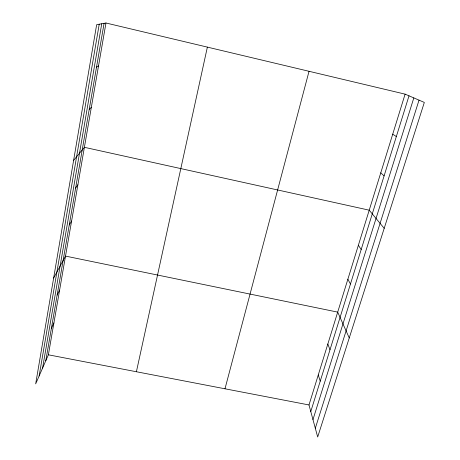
<?xml version="1.0" encoding="UTF-8"?>
<svg xmlns="http://www.w3.org/2000/svg" width="460" height="460" viewBox="0 0 460 460"><rect width="100%" height="100%" fill="white"/><g stroke="black" fill="none" stroke-linecap="round" stroke-linejoin="round"><path stroke-width="0.69" d="M39.152 375.941L99.228 24.207M42.579 368.08L101.752 23.759M45.776 360.766L104.081 23.339M105.972 23L96.652 24.673L35.673 383.899L48.38 354.809L105.972 23L405.099 94.139L424.327 102.43L317.688 437L308.993 404.955L405.099 94.139M136.401 371.743L207.374 47.115M224.986 388.792L309.039 71.294M310.782 411.539L409.009 95.824M312.967 419.6L413.827 97.899M315.313 428.248L419.025 100.142M51.365 328.434L53.912 322.931M57.132 295.055L59.622 290.041M53.642 278.047L65.51 256.094L337.697 312.122L349.261 337.956M69.247 224.946L71.599 221.024M75.612 188.1L77.889 184.782M73.612 160.413L84.393 147.315L369.219 210.18L384.198 228.332M89.228 109.296L91.327 107.352M96.519 67.114L98.515 65.941M48.38 354.809L308.993 404.955M392.725 134.171L396.33 136.574M380.771 172.828L384.094 175.904M358.374 245.255L361.186 249.527M347.869 279.22L350.457 284.015M327.836 344.017L329.998 349.767M318.274 374.946L320.24 381.127"/></g></svg>
